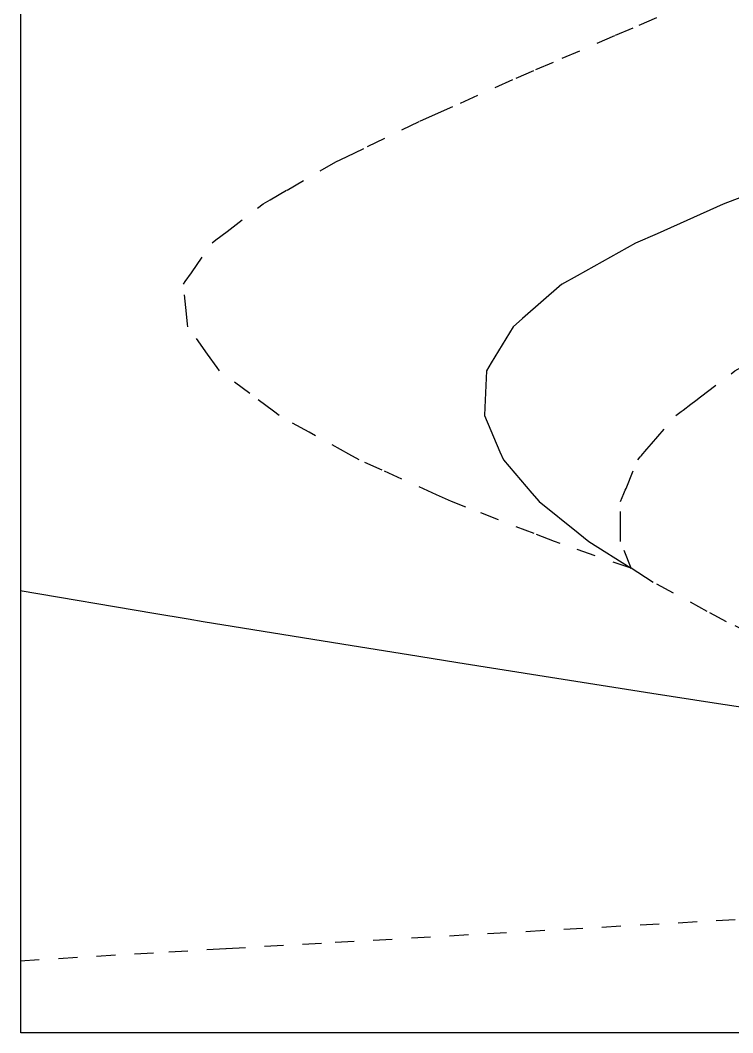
# Model space of a CAD drawing. Extents: x 11 to 203, y -288 to -10.
# Drawn here: x 10.6 to 63.3, y -248.6 to -173.7 of the extents above; entities that cross this region are included whole.
import ezdxf

# ---------------------------------------------------------------- set-up
doc = ezdxf.new("R2010")
doc.units = 0
for name, pattern in [('AI-LINETYPE-1', [2.822222, 1.411111, -1.411111]), ('AI-LINETYPE-2', [2.822222, 1.411111, -1.411111]), ('AI-LINETYPE-5', [2.822222, 1.411111, -1.411111])]:
    doc.linetypes.add(name, pattern=pattern)
for name, color, linetype in [('CUTLINE', 7, 'CONTINUOUS'), ('MOUNTAINLINE', 7, 'CONTINUOUS'), ('VALLEYLINE', 7, 'CONTINUOUS')]:
    doc.layers.add(name, color=color, linetype=linetype)

# ---------------------------------------------------------------- blocks, each defined once
blk = doc.blocks.new('BLOCK_2')
at = {"layer": 'VALLEYLINE', "color": 7, "linetype": 'AI-LINETYPE-1'}
blk.add_lwpolyline([(67.299, -220.337), (62.865, -218.19), (61.432, -217.421), (57.443, -215.276), (56.309, -214.558), (55.8, -214.237), (50.566, -212.408), (50.133, -212.257), (48.628, -211.671), (43.589, -209.709), (42.516, -209.291), (41.422, -208.798), (37.398, -206.985), (35.684, -206.212), (34.938, -205.799), (32.007, -204.178), (29.779, -202.945), (29.35, -202.622), (27.611, -201.313), (25.376, -199.631), (25.198, -199.384), (24.483, -198.393), (23.025, -196.373), (23.004, -196.17), (22.925, -195.407), (22.696, -193.227), (22.831, -193.033), (23.288, -192.378), (24.826, -190.173), (25.109, -189.955), (25.932, -189.324), (28.587, -187.284), (29.105, -186.985), (30.362, -186.26), (33.981, -184.175), (34.76, -183.797), (36.318, -183.042), (40.192, -181.164), (41.328, -180.655), (43.184, -179.823), (47.306, -177.974), (48.763, -177.348), (50.705, -176.513), (54.654, -174.814), (56.403, -174.062), (58.308, -173.242)], dxfattribs=at)
blk = doc.blocks.new('BLOCK_3')
at = {"layer": 'VALLEYLINE', "color": 7, "linetype": 'AI-LINETYPE-2'}
blk.add_lwpolyline([(55.8, -214.237), (55.03, -212.258), (55.029, -212.211), (55.028, -211.573), (55.028, -211.521), (55.028, -211.454), (55.025, -209.292), (55.075, -209.171), (55.099, -209.115), (55.321, -208.577), (55.37, -208.459), (55.426, -208.325), (56.301, -206.214), (56.482, -206.003), (56.517, -205.962), (56.555, -205.917), (56.975, -205.427), (57.144, -205.229), (57.318, -205.027), (59.099, -202.948), (59.501, -202.643), (59.577, -202.585), (59.65, -202.531), (60.227, -202.093), (60.594, -201.816), (60.943, -201.551), (63.473, -199.634), (64.199, -199.24), (64.334, -199.167), (64.455, -199.101), (65.175, -198.71), (65.815, -198.363), (66.397, -198.047), (69.473, -196.377), (70.566, -195.903), (70.777, -195.812), (70.962, -195.732), (71.78, -195.378), (72.705, -194.976), (73.534, -194.617)], dxfattribs=at)
blk = doc.blocks.new('BLOCK_6')
at = {"layer": 'VALLEYLINE', "color": 7, "linetype": 'AI-LINETYPE-5'}
blk.add_lwpolyline([(10.638, -243.259), (21.618, -242.599), (25.873, -242.357), (33.921, -241.897), (75.311, -239.535), (100.69, -238.119), (107.952, -237.713)], dxfattribs=at)
blk = doc.blocks.new('BLOCK_638')
at = {"layer": 'MOUNTAINLINE', "color": 7}
blk.add_lwpolyline([(34.417, -219.845), (24.169, -218.187)], dxfattribs=at)
blk = doc.blocks.new('BLOCK_639')
at = {"layer": 'MOUNTAINLINE', "color": 7}
blk.add_lwpolyline([(49.387, -222.238), (42.982, -221.232)], dxfattribs=at)
blk = doc.blocks.new('BLOCK_640')
at = {"layer": 'MOUNTAINLINE', "color": 7}
blk.add_lwpolyline([(65.187, -224.712), (61.943, -224.21)], dxfattribs=at)
blk = doc.blocks.new('BLOCK_652')
at = {"layer": 'MOUNTAINLINE', "color": 7}
blk.add_lwpolyline([(61.943, -224.21), (57.337, -223.487)], dxfattribs=at)
blk = doc.blocks.new('BLOCK_653')
at = {"layer": 'MOUNTAINLINE', "color": 7}
blk.add_lwpolyline([(57.337, -223.487), (49.387, -222.238)], dxfattribs=at)
blk = doc.blocks.new('BLOCK_654')
at = {"layer": 'MOUNTAINLINE', "color": 7}
blk.add_lwpolyline([(42.982, -221.232), (40.1, -220.765)], dxfattribs=at)
blk = doc.blocks.new('BLOCK_655')
at = {"layer": 'MOUNTAINLINE', "color": 7}
blk.add_lwpolyline([(40.1, -220.765), (34.417, -219.845)], dxfattribs=at)
blk = doc.blocks.new('BLOCK_656')
at = {"layer": 'MOUNTAINLINE', "color": 7}
blk.add_lwpolyline([(24.169, -218.187), (23.054, -217.998)], dxfattribs=at)
blk = doc.blocks.new('BLOCK_657')
at = {"layer": 'MOUNTAINLINE', "color": 7}
blk.add_lwpolyline([(23.054, -217.998), (20.522, -217.572)], dxfattribs=at)
blk = doc.blocks.new('BLOCK_658')
at = {"layer": 'MOUNTAINLINE', "color": 7}
blk.add_lwpolyline([(20.522, -217.572), (10.64, -215.903)], dxfattribs=at)
blk = doc.blocks.new('BLOCK_793')
at = {"layer": 'MOUNTAINLINE', "color": 7}
blk.add_lwpolyline([(62.645, -187.287), (63.991, -186.766)], dxfattribs=at)
blk = doc.blocks.new('BLOCK_794')
at = {"layer": 'MOUNTAINLINE', "color": 7}
blk.add_lwpolyline([(57.744, -189.469), (62.645, -187.287)], dxfattribs=at)
blk = doc.blocks.new('BLOCK_795')
at = {"layer": 'MOUNTAINLINE', "color": 7}
blk.add_lwpolyline([(56.153, -190.176), (57.744, -189.469)], dxfattribs=at)
blk = doc.blocks.new('BLOCK_796')
at = {"layer": 'MOUNTAINLINE', "color": 7}
blk.add_lwpolyline([(51.847, -192.575), (56.153, -190.176)], dxfattribs=at)
blk = doc.blocks.new('BLOCK_797')
at = {"layer": 'MOUNTAINLINE', "color": 7}
blk.add_lwpolyline([(50.673, -193.229), (51.847, -192.575)], dxfattribs=at)
blk = doc.blocks.new('BLOCK_811')
at = {"layer": 'MOUNTAINLINE', "color": 7}
blk.add_lwpolyline([(52.668, -212.257), (55.8, -214.237)], dxfattribs=at)
blk = doc.blocks.new('BLOCK_812')
at = {"layer": 'MOUNTAINLINE', "color": 7}
blk.add_lwpolyline([(51.88, -211.621), (52.668, -212.257)], dxfattribs=at)
blk = doc.blocks.new('BLOCK_813')
at = {"layer": 'MOUNTAINLINE', "color": 7}
blk.add_lwpolyline([(48.993, -209.292), (51.88, -211.621)], dxfattribs=at)
blk = doc.blocks.new('BLOCK_814')
at = {"layer": 'MOUNTAINLINE', "color": 7}
blk.add_lwpolyline([(48.474, -208.686), (48.993, -209.292)], dxfattribs=at)
blk = doc.blocks.new('BLOCK_815')
at = {"layer": 'MOUNTAINLINE', "color": 7}
blk.add_lwpolyline([(46.359, -206.213), (48.474, -208.686)], dxfattribs=at)
blk = doc.blocks.new('BLOCK_816')
at = {"layer": 'MOUNTAINLINE', "color": 7}
blk.add_lwpolyline([(46.101, -205.611), (46.359, -206.213)], dxfattribs=at)
blk = doc.blocks.new('BLOCK_817')
at = {"layer": 'MOUNTAINLINE', "color": 7}
blk.add_lwpolyline([(44.96, -202.946), (46.101, -205.611)], dxfattribs=at)
blk = doc.blocks.new('BLOCK_818')
at = {"layer": 'MOUNTAINLINE', "color": 7}
blk.add_lwpolyline([(44.985, -202.354), (44.96, -202.946)], dxfattribs=at)
blk = doc.blocks.new('BLOCK_819')
at = {"layer": 'MOUNTAINLINE', "color": 7}
blk.add_lwpolyline([(45.102, -199.633), (44.985, -202.354)], dxfattribs=at)
blk = doc.blocks.new('BLOCK_820')
at = {"layer": 'MOUNTAINLINE', "color": 7}
blk.add_lwpolyline([(45.459, -199.042), (45.102, -199.633)], dxfattribs=at)
blk = doc.blocks.new('BLOCK_821')
at = {"layer": 'MOUNTAINLINE', "color": 7}
blk.add_lwpolyline([(47.075, -196.375), (45.459, -199.042)], dxfattribs=at)
blk = doc.blocks.new('BLOCK_822')
at = {"layer": 'MOUNTAINLINE', "color": 7}
blk.add_lwpolyline([(47.77, -195.768), (47.075, -196.375)], dxfattribs=at)
blk = doc.blocks.new('BLOCK_823')
at = {"layer": 'MOUNTAINLINE', "color": 7}
blk.add_lwpolyline([(50.673, -193.229), (47.77, -195.768)], dxfattribs=at)

msp = doc.modelspace()

# ---------------------------------------------------------------- linework, layer by layer
at = {"layer": 'CUTLINE', "color": 7}
msp.add_lwpolyline([(202.886, -248.589), (10.673, -248.589), (10.673, -51.399), (202.886, -51.399), (202.886, -248.589)], dxfattribs=at)

# ---------------------------------------------------------------- block references
at = {"layer": 'MOUNTAINLINE'}
for name in ['BLOCK_793', 'BLOCK_794', 'BLOCK_796', 'BLOCK_795', 'BLOCK_797', 'BLOCK_823', 'BLOCK_822', 'BLOCK_821', 'BLOCK_820', 'BLOCK_819', 'BLOCK_818', 'BLOCK_817', 'BLOCK_816', 'BLOCK_815', 'BLOCK_814', 'BLOCK_813', 'BLOCK_812', 'BLOCK_811', 'BLOCK_658', 'BLOCK_657', 'BLOCK_656', 'BLOCK_638', 'BLOCK_655', 'BLOCK_654', 'BLOCK_639', 'BLOCK_653', 'BLOCK_652', 'BLOCK_640']:
    msp.add_blockref(name, (0, 0), dxfattribs=at)
at = {"layer": 'VALLEYLINE'}
for name in ['BLOCK_2', 'BLOCK_3', 'BLOCK_6']:
    msp.add_blockref(name, (0, 0), dxfattribs=at)

doc.saveas('drawing.dxf')
